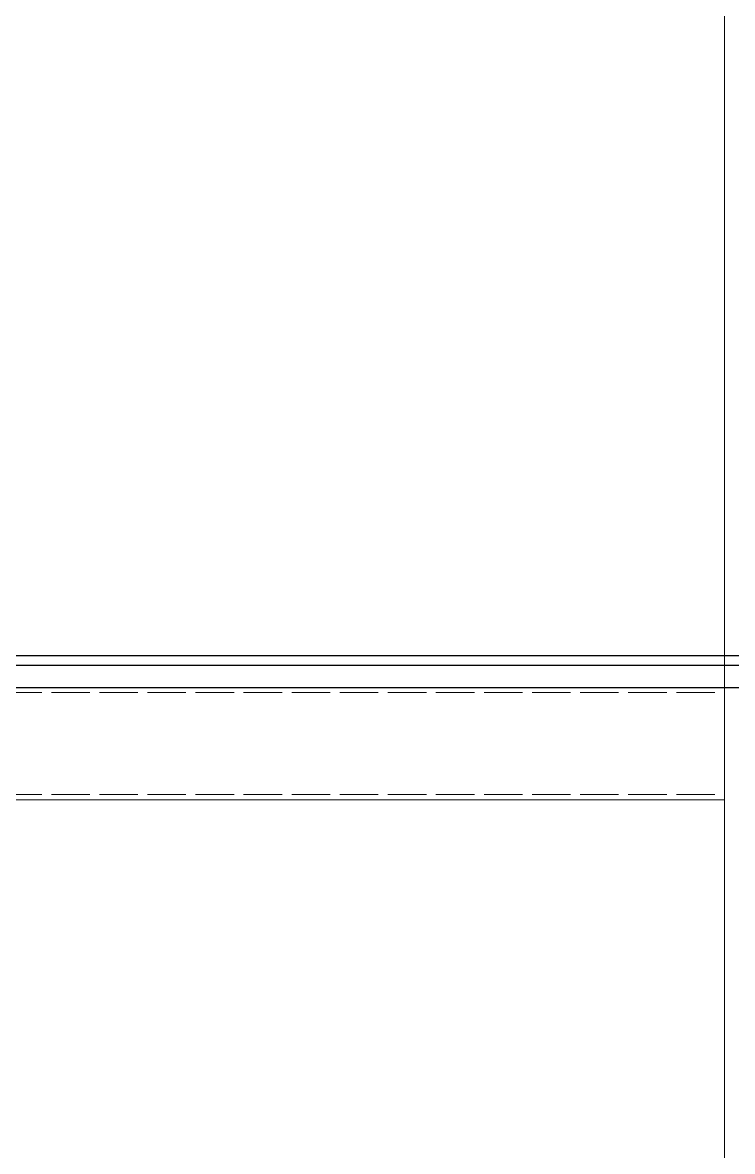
# Model space of a CAD drawing. Header units: millimetres. Extents: x 163705 to 1616509, y 81827 to 302547.
# Drawn here: x 1474846 to 1477061, y 149313 to 152833 of the extents above; entities that cross this region are included whole.
import ezdxf

# ---------------------------------------------------------------- set-up
doc = ezdxf.new("R2010")
doc.units = ezdxf.units.MM
doc.header["$LTSCALE"] = 10
doc.linetypes.add('ACAD_ISO02W100', pattern=[15, 12, -3])
doc.layers.add('1-虚线', color=8, linetype='ACAD_ISO02W100', lineweight=0)
doc.layers.add('1-钢构', color=6, linetype='Continuous', lineweight=0)

# ---------------------------------------------------------------- blocks, each defined once
blk = doc.blocks.new('*U269')
blk.add_line((0, 16000), (0, 0))
blk = doc.blocks.new('*U283')
for p, q in [((0, 350), (5700, 350)), ((0, 350), (0, 0)), ((5700, 350), (5700, 0)), ((0, 0), (5700, 0))]:
    blk.add_line(p, q)
at = {"layer": '1-虚线'}
for p, q in [((0, 334), (5700, 334)), ((0, 16), (5700, 16))]:
    blk.add_line(p, q, dxfattribs=at)
blk = doc.blocks.new('*U287')
for p, q in [((0, 100, -1), (40000.1, 100, -19.8)), ((0, 70, -1), (40000.1, 70, -19.8)), ((0, 0, -0.9), (40000.1, 0, -21.3))]:
    blk.add_line(p, q)

msp = doc.modelspace()

# ---------------------------------------------------------------- block references
msp.add_blockref('*U287', (1467185.648, 150759.632, 21.29))
at = {"layer": '1-钢构'}
for name, p in [('*U269', (1477035.648, 143059.632)), ('*U283', (1471335.648, 150409.632))]:
    msp.add_blockref(name, p, dxfattribs=at)

doc.saveas('drawing.dxf')
